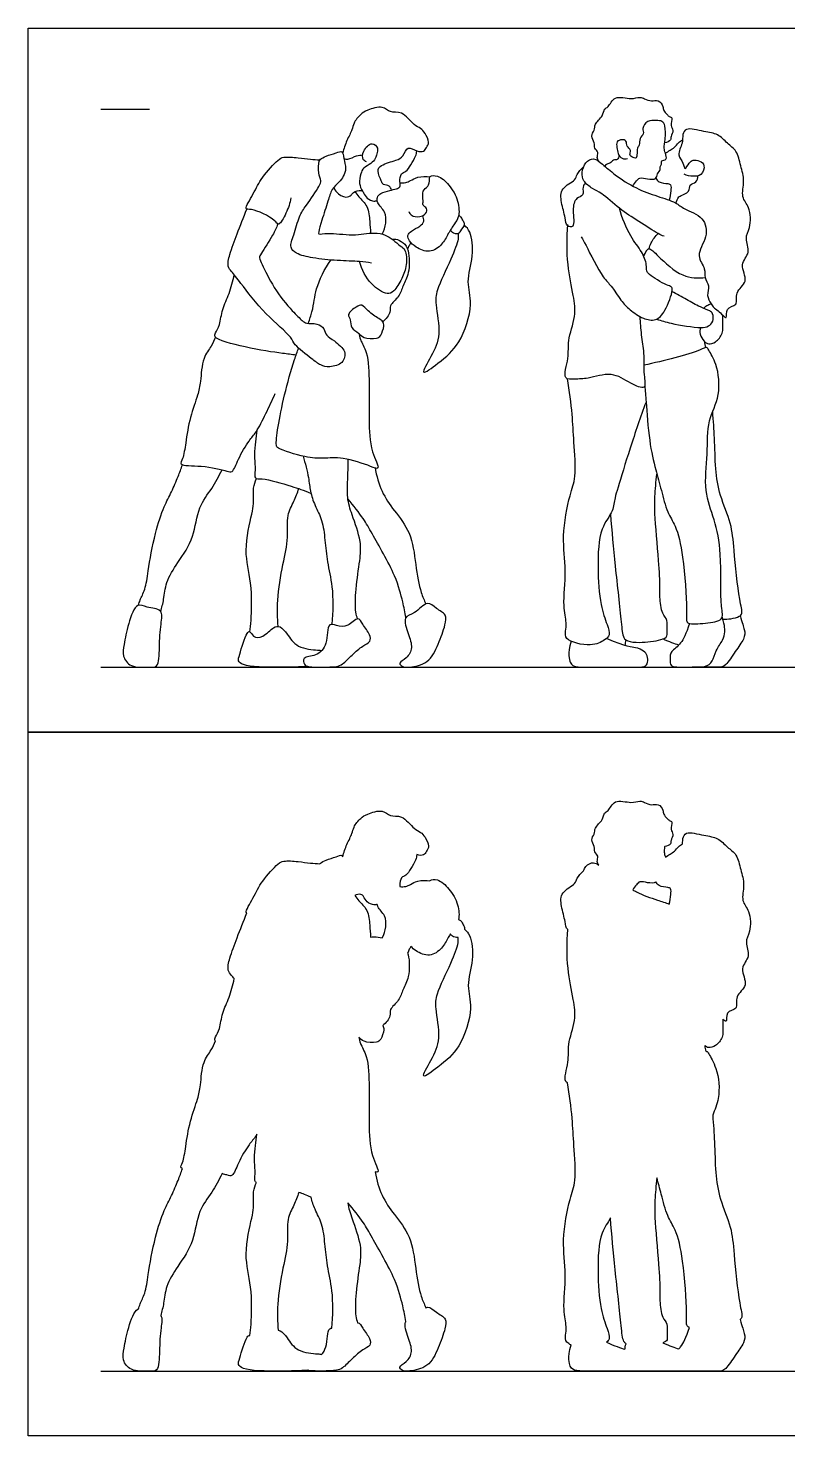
# Model space of a CAD drawing. Header units: millimetres. Extents: x 1 to 7, y 0.3 to 34.9.
# Drawn here: x 1.011 to 3.398, y 15.614 to 20.034 of the extents above; entities that cross this region are included whole.
import ezdxf

# ---------------------------------------------------------------- set-up
doc = ezdxf.new("R2010")
doc.units = ezdxf.units.MM
for name, color, linetype, true_color in [('AG-DIAGRAM', 7, 'Continuous', 0xfecc66), ('AG-GUIDE', 7, 'Continuous', 0xcccccc), ('AG-OUTLINE', 7, 'Continuous', 0x8000ff), ('AG-PEOPLE', 7, 'Continuous', 0x66ccff), ('X-VPRT', 6, 'Continuous', 0xff00ff)]:
    doc.layers.add(name, color=color, linetype=linetype, true_color=true_color)

msp = doc.modelspace()

# ---------------------------------------------------------------- linework, layer by layer
at = {"layer": 'AG-DIAGRAM'}
for points in [[(1.2399, 18.0271), (6.4215, 18.0271)], [(1.2399, 15.8173), (6.4215, 15.8173)]]:
    msp.add_lwpolyline(points, dxfattribs=at)
at = {"layer": 'AG-GUIDE'}
msp.add_lwpolyline([(1.2399, 19.7797), (1.3923, 19.7797)], dxfattribs=at)
at = {"layer": 'AG-OUTLINE'}
for points, knots in [([(3.1941, 16.9225), (3.1988, 16.918), (3.2102, 16.9089), (3.1996, 16.9496), (3.2456, 16.9506), (3.2286, 16.9973), (3.279, 17.0264), (3.2433, 17.083), (3.2841, 17.1186), (3.261, 17.1645), (3.2826, 17.1966), (3.2814, 17.263), (3.2497, 17.2923), (3.2644, 17.345), (3.2497, 17.3905), (3.24, 17.4402), (3.2075, 17.4611), (3.1792, 17.4941), (3.136, 17.4974), (3.0781, 17.5143), (3.0677, 17.4917), (3.068, 17.4791), (3.0676, 17.4733), (3.0631, 17.4705), (3.0541, 17.4647), (3.0432, 17.4484), (3.0279, 17.4414), (3.0186, 17.4341), (3.0139, 17.4306), (3.0138, 17.4309), (3.0118, 17.4372), (3.0091, 17.4461), (3.0106, 17.4579), (3.0114, 17.4633), (3.0115, 17.464), (3.0183, 17.4645), (3.0331, 17.4718), (3.0293, 17.4839), (3.0419, 17.5034), (3.0268, 17.5169), (3.0388, 17.5431), (3.0249, 17.5458), (3.0197, 17.5527), (3.0061, 17.5655), (3.0082, 17.5786), (2.992, 17.6009), (2.9697, 17.5924), (2.9484, 17.6027), (2.9327, 17.6093), (2.9055, 17.598), (2.8525, 17.6162), (2.8362, 17.5753), (2.82, 17.5717), (2.8184, 17.5464), (2.7896, 17.5243), (2.7929, 17.5033), (2.7764, 17.4849), (2.7938, 17.4648), (2.7886, 17.4467), (2.8056, 17.4347), (2.7968, 17.417), (2.8022, 17.4094), (2.8046, 17.406), (2.7991, 17.4099), (2.7851, 17.4171), (2.7659, 17.4066), (2.7584, 17.3932), (2.7565, 17.3885), (2.7489, 17.3815), (2.7343, 17.3654), (2.7322, 17.3452), (2.6831, 17.3233), (2.6853, 17.2761), (2.6998, 17.2307), (2.701, 17.2086), (2.7067, 17.2036), (2.7036, 17.1631), (2.7037, 17.0826), (2.7249, 16.9857), (2.7341, 16.9196), (2.7042, 16.8419), (2.713, 16.7922), (2.6925, 16.7318), (2.704, 16.7237), (2.7062, 16.7229), (2.7122, 16.6859), (2.7219, 16.6102), (2.7257, 16.5279), (2.7347, 16.4138), (2.7117, 16.3577), (2.6863, 16.2259), (2.7049, 16.124), (2.6899, 16.0137), (2.704, 15.9592), (2.7, 15.9311), (2.6975, 15.9114), (2.7117, 15.902), (2.7172, 15.8994), (2.7062, 15.8576), (2.7148, 15.8269), (2.7284, 15.8173), (2.7822, 15.8173), (2.8934, 15.8173), (2.923, 15.8173), (2.9299, 15.8175), (2.9398, 15.8173), (2.9771, 15.8173), (3.0559, 15.8173), (3.0857, 15.8173), (3.0905, 15.8173), (3.0905, 15.8173), (3.0929, 15.8173), (3.0954, 15.8173), (3.0978, 15.8173), (3.1573, 15.8173), (3.1796, 15.8173), (3.2017, 15.8173), (3.2334, 15.8691), (3.2638, 15.9075), (3.2638, 15.9352), (3.2546, 15.9557), (3.2491, 15.9796), (3.2514, 15.9814), (3.257, 15.9894), (3.2434, 16.0363), (3.2284, 16.1867), (3.223, 16.2674), (3.1824, 16.3577), (3.1697, 16.4429), (3.1691, 16.5342), (3.1644, 16.5905), (3.1622, 16.6205), (3.1688, 16.6375), (3.1876, 16.6822), (3.1785, 16.766), (3.1513, 16.8109), (3.1453, 16.8215), (3.1413, 16.8214), (3.1403, 16.8213), (3.1393, 16.8273), (3.1382, 16.8334), (3.1372, 16.8395), (3.141, 16.836), (3.1505, 16.8305), (3.173, 16.8375), (3.1967, 16.8655), (3.1937, 16.8949), (3.194, 16.9151), (3.1941, 16.9225)], [9.326658, 9.326658, 9.326658, 9.326658, 9.489301, 9.776673, 10.091333, 10.428845, 10.811117, 11.21888, 11.594784, 11.964288, 12.309833, 12.756285, 13.112051, 13.507972, 13.90708, 14.300255, 14.645891, 15.006717, 15.388061, 15.807186, 16.060645, 16.249665, 16.249665, 16.249665, 16.476264, 16.723148, 16.955072, 17.19381, 17.19381, 17.19381, 17.205335, 17.430322, 17.652744, 17.684007, 17.684007, 17.684007, 17.939908, 18.12702, 18.378725, 18.61268, 18.884251, 19.059352, 19.231109, 19.465128, 19.669502, 19.940426, 20.201112, 20.471818, 20.697167, 20.997955, 21.395073, 21.732155, 21.941604, 22.208387, 22.538709, 22.788131, 23.043968, 23.312326, 23.54435, 23.776274, 24.006131, 24.205789, 24.205789, 24.205789, 24.397359, 24.690698, 24.837038, 24.837038, 24.837038, 25.153663, 25.399407, 25.784326, 26.155526, 26.556638, 26.84755, 26.84755, 26.84755, 27.464624, 28.030019, 28.492796, 28.993132, 29.418089, 29.860614, 29.945363, 29.945363, 29.945363, 30.547632, 31.079039, 31.669056, 32.119964, 32.76226, 33.358341, 33.95196, 34.370576, 34.665839, 34.936265, 35.061956, 35.061956, 35.061956, 35.223274, 35.384592, 35.54591, 35.707228, 35.779314, 35.779314, 35.779314, 35.861691, 36.023009, 36.059346, 36.059346, 36.059346, 36.059346, 36.076511, 36.076511, 36.076511, 36.208896, 36.34128, 36.473664, 36.606049, 36.738433, 36.870818, 36.870818, 36.870818, 37.010182, 37.39291, 38.097488, 38.625599, 39.172967, 39.708063, 40.31266, 40.839827, 40.839827, 40.839827, 41.181617, 41.733363, 42.138362, 42.326005, 42.375296, 42.375296, 42.375296, 42.620141, 42.620141, 42.620141, 42.819634, 43.086244, 43.417411, 43.751605, 43.945105, 43.945105, 43.945105, 43.945105]), ([(2.362, 17.1791), (2.3625, 17.1734), (2.3647, 17.1599), (2.3399, 17.0958), (2.2933, 17.0024), (2.29, 16.9563), (2.3105, 16.8596), (2.2826, 16.8008), (2.2358, 16.7237), (2.3086, 16.7788), (2.3716, 16.8303), (2.4117, 16.9567), (2.3863, 17.0268), (2.4119, 17.1057), (2.4045, 17.1844), (2.3886, 17.1988), (2.3819, 17.2054), (2.3821, 17.2061), (2.3832, 17.2111), (2.3778, 17.218), (2.3731, 17.231), (2.3669, 17.2342), (2.364, 17.2354), (2.3663, 17.248), (2.3639, 17.2858), (2.3361, 17.3313), (2.3016, 17.3633), (2.2776, 17.361), (2.2742, 17.3574), (2.2739, 17.3571), (2.2623, 17.3593), (2.2328, 17.3574), (2.2133, 17.3455), (2.1982, 17.3379), (2.1856, 17.3377), (2.1797, 17.3386), (2.1796, 17.3396), (2.1791, 17.349), (2.1815, 17.3692), (2.2003, 17.3723), (2.2134, 17.3954), (2.2302, 17.4211), (2.2318, 17.4331), (2.2325, 17.4389), (2.2408, 17.4358), (2.255, 17.4352), (2.2629, 17.4497), (2.2743, 17.4656), (2.2589, 17.4942), (2.2449, 17.5105), (2.2222, 17.5186), (2.1879, 17.5661), (2.1478, 17.5558), (2.1258, 17.5831), (2.0766, 17.5666), (2.0564, 17.5552), (2.0326, 17.5257), (2.0304, 17.5047), (2.0114, 17.4706), (2.0035, 17.4454), (1.9996, 17.4323), (1.9989, 17.434), (1.9952, 17.4394), (1.9772, 17.4303), (1.9486, 17.4238), (1.9318, 17.4142), (1.9284, 17.411), (1.9279, 17.4102), (1.9179, 17.4107), (1.8974, 17.412), (1.8607, 17.4174), (1.8139, 17.4209), (1.795, 17.4103), (1.7426, 17.3545), (1.7225, 17.3085), (1.6931, 17.2604), (1.6976, 17.2562), (1.6985, 17.2558), (1.6879, 17.2301), (1.6685, 17.1793), (1.6446, 17.1172), (1.636, 17.0756), (1.6479, 17.0631), (1.6559, 17.0533), (1.6589, 17.0495), (1.6546, 17.0297), (1.6449, 16.9902), (1.6198, 16.9429), (1.615, 16.8938), (1.601, 16.8683), (1.5963, 16.8585), (1.5995, 16.8544), (1.5997, 16.8542), (1.5955, 16.8445), (1.5875, 16.8238), (1.5577, 16.7888), (1.5541, 16.7142), (1.5449, 16.6714), (1.5187, 16.6016), (1.5064, 16.5247), (1.4998, 16.4749), (1.4887, 16.4575), (1.4946, 16.4538), (1.4964, 16.4531), (1.4919, 16.4407), (1.4826, 16.4162), (1.4622, 16.3667), (1.4361, 16.3203), (1.4084, 16.2349), (1.3882, 16.1243), (1.3816, 16.0648), (1.3625, 16.0295), (1.3599, 16.0179), (1.3585, 16.0124), (1.3578, 16.0122), (1.3451, 16.0075), (1.3244, 15.9509), (1.313, 15.8918), (1.3056, 15.8527), (1.3342, 15.8138), (1.3878, 15.8196), (1.4093, 15.8158), (1.4147, 15.8216), (1.4228, 15.8304), (1.4236, 15.8848), (1.4268, 15.9473), (1.4339, 15.9838), (1.428, 15.9923), (1.4313, 16.0051), (1.4387, 16.0309), (1.4432, 16.087), (1.4833, 16.1498), (1.5352, 16.2224), (1.5422, 16.3203), (1.5904, 16.3771), (1.6102, 16.4176), (1.6206, 16.4373), (1.6265, 16.4358), (1.6408, 16.4319), (1.6551, 16.4269), (1.6717, 16.4741), (1.7042, 16.529), (1.7211, 16.5466), (1.7295, 16.5596), (1.7304, 16.5611), (1.7288, 16.5493), (1.7262, 16.5252), (1.7204, 16.4839), (1.7264, 16.4396), (1.7217, 16.4133), (1.7271, 16.4102), (1.7284, 16.4098), (1.7246, 16.4002), (1.7169, 16.381), (1.7212, 16.3287), (1.7137, 16.2979), (1.6863, 16.1782), (1.716, 16.0883), (1.7131, 15.965), (1.7096, 15.9408), (1.708, 15.9289), (1.7054, 15.9303), (1.695, 15.9241), (1.6759, 15.8553), (1.6689, 15.8387), (1.6786, 15.829), (1.6875, 15.8257), (1.7094, 15.8177), (1.7902, 15.8167), (1.866, 15.8181), (1.89, 15.8202), (1.8911, 15.82), (1.9025, 15.8178), (1.9357, 15.8173), (1.9685, 15.8183), (1.9797, 15.8201), (1.9876, 15.8214), (2.0001, 15.8259), (2.0291, 15.8568), (2.0601, 15.8845), (2.0887, 15.8959), (2.0864, 15.922), (2.0624, 15.9501), (2.0532, 15.9696), (2.0468, 15.9692), (2.0467, 15.9692), (2.0442, 15.9763), (2.0381, 15.9916), (2.0401, 16.0659), (2.0539, 16.1517), (2.0597, 16.2117), (2.0297, 16.2941), (2.0181, 16.3289), (2.0159, 16.3458), (2.0346, 16.3247), (2.067, 16.2822), (2.0924, 16.2353), (2.1687, 16.1048), (2.1875, 16.0259), (2.1955, 15.99), (2.1984, 15.9732), (2.198, 15.9726), (2.1921, 15.9623), (2.2061, 15.9206), (2.2212, 15.88), (2.2038, 15.8455), (2.1735, 15.8322), (2.1871, 15.8173), (2.2001, 15.817), (2.2104, 15.818), (2.2263, 15.8196), (2.2725, 15.8285), (2.3, 15.8897), (2.322, 15.9474), (2.3278, 15.9842), (2.2931, 15.9999), (2.2746, 16.0204), (2.263, 16.0171), (2.2614, 16.0164), (2.2556, 16.0284), (2.243, 16.0534), (2.2281, 16.1407), (2.2172, 16.2401), (2.1615, 16.308), (2.1203, 16.3673), (2.1062, 16.4159), (2.1018, 16.4427), (2.1061, 16.4415), (2.1177, 16.441), (2.0842, 16.5015), (2.0821, 16.5965), (2.0836, 16.7046), (2.0807, 16.8035), (2.054, 16.8446), (2.0515, 16.8594), (2.05, 16.866), (2.0558, 16.8613), (2.0592, 16.8559), (2.0668, 16.8528), (2.0771, 16.8484), (2.1069, 16.8479), (2.1204, 16.8576), (2.1309, 16.8881), (2.1279, 16.8989), (2.1254, 16.9023), (2.1354, 16.91), (2.1522, 16.9317), (2.145, 16.9545), (2.1793, 16.9804), (2.1877, 17.017), (2.2107, 17.0542), (2.21, 17.1092), (2.2044, 17.1283), (2.2038, 17.13), (2.2053, 17.134), (2.2089, 17.1418), (2.2124, 17.1476), (2.2143, 17.1504), (2.2185, 17.1456), (2.233, 17.1332), (2.2735, 17.1154), (2.3135, 17.1439), (2.3269, 17.1712), (2.336, 17.1865), (2.3383, 17.1902), (2.3399, 17.1876), (2.3433, 17.1823), (2.3568, 17.1778), (2.3617, 17.179), (2.362, 17.1791)], [0, 0, 0, 0, 0.232148, 0.691541, 1.26562, 1.651325, 2.185816, 2.670871, 3.082265, 3.489512, 4.030847, 4.651273, 5.125472, 5.632696, 6.115526, 6.412903, 6.412903, 6.412903, 6.444062, 6.635214, 6.839874, 7.012499, 7.012499, 7.012499, 7.364861, 7.788205, 8.167492, 8.432105, 8.454741, 8.454741, 8.454741, 8.74288, 9.015424, 9.242339, 9.479781, 9.479781, 9.479781, 9.514689, 9.794319, 10.015623, 10.299871, 10.610586, 10.844279, 10.844279, 10.844279, 11.101755, 11.315789, 11.550308, 11.856089, 12.113507, 12.384213, 12.793964, 13.124855, 13.427608, 13.807455, 14.091289, 14.420728, 14.678964, 15.021259, 15.379947, 15.379947, 15.379947, 15.455457, 15.697077, 16.015706, 16.267003, 16.33467, 16.33467, 16.33467, 16.64017, 16.989225, 17.3622, 17.62031, 18.093317, 18.532064, 18.92631, 18.985517, 18.985517, 18.985517, 19.496819, 19.960028, 20.303965, 20.550884, 20.682367, 20.682367, 20.682367, 21.118897, 21.529986, 21.920713, 22.220288, 22.415703, 22.428055, 22.428055, 22.428055, 22.742568, 23.117155, 23.591361, 23.968199, 24.445846, 24.950447, 25.34964, 25.581295, 25.647604, 25.647604, 25.647604, 25.999246, 26.403158, 26.807548, 27.341571, 27.988493, 28.425598, 28.763778, 28.994515, 28.994515, 28.994515, 29.021871, 29.470072, 29.927541, 30.259861, 30.589656, 31.003898, 31.286101, 31.286101, 31.286101, 31.716309, 32.194878, 32.531674, 32.531674, 32.531674, 32.883907, 33.293369, 33.774944, 34.351426, 34.898921, 35.37142, 35.828966, 35.828966, 35.828966, 35.95802, 36.181022, 36.549961, 37.004632, 37.343253, 37.38573, 37.38573, 37.38573, 37.720691, 38.082472, 38.467632, 38.747086, 38.813258, 38.813258, 38.813258, 39.125829, 39.515851, 39.842592, 40.439765, 41.012718, 41.616832, 41.953307, 41.953307, 41.953307, 42.129748, 42.578302, 42.861696, 43.10884, 43.10884, 43.10884, 43.71502, 44.116848, 44.116848, 44.116848, 44.159689, 44.529481, 44.905083, 44.905083, 44.905083, 45.173525, 45.539502, 45.914021, 46.206287, 46.463059, 46.819036, 47.088892, 47.096293, 47.096293, 47.096293, 47.365694, 47.849525, 48.387961, 48.832162, 49.36166, 49.755999, 49.755999, 49.755999, 50.240928, 50.671534, 51.366962, 51.913422, 52.320968, 52.320968, 52.320968, 52.34658, 52.745855, 53.128329, 53.468223, 53.759904, 53.955744, 54.235765, 54.235765, 54.235765, 54.664712, 55.123576, 55.578892, 55.893863, 56.228428, 56.551316, 56.602281, 56.602281, 56.602281, 56.961937, 57.517704, 58.092632, 58.616, 59.100772, 59.58049, 59.58049, 59.58049, 59.722423, 60.13161, 60.696887, 61.289427, 61.843301, 62.219119, 62.471996, 62.471996, 62.471996, 62.728918, 62.728918, 62.728918, 63.077835, 63.304376, 63.612868, 63.824935, 63.824935, 63.824935, 64.168229, 64.419166, 64.763054, 65.102704, 65.474564, 65.93664, 65.984901, 65.984901, 65.984901, 66.185017, 66.36411, 66.36411, 66.36411, 66.578487, 66.949576, 67.319651, 67.670469, 67.789424, 67.789424, 67.789424, 67.960535, 68.192651, 68.207043, 68.207043, 68.207043, 68.207043]), ([(2.9833, 17.3531), (2.9861, 17.3487), (2.9921, 17.3387), (3.0206, 17.3363), (3.0328, 17.3332), (3.0302, 17.3117), (3.0285, 17.2934), (3.026, 17.2838), (3.0144, 17.2881), (2.9784, 17.2992), (2.9409, 17.3125), (2.9148, 17.3262), (2.911, 17.3283), (2.9143, 17.334), (2.923, 17.3437), (2.9329, 17.3571), (2.9572, 17.3499), (2.9783, 17.3485), (2.9831, 17.3528), (2.9833, 17.3531)], [0, 0, 0, 0, 0.225195, 0.523594, 0.704827, 0.947527, 1.258201, 1.258201, 1.258201, 1.531566, 2.010671, 2.093416, 2.093416, 2.093416, 2.347529, 2.561078, 2.840988, 3.123593, 3.1422, 3.1422, 3.1422, 3.1422]), ([(2.1079, 17.2828), (2.1083, 17.2805), (2.112, 17.2695), (2.1356, 17.2479), (2.137, 17.2114), (2.1294, 17.1878), (2.1232, 17.1774), (2.1156, 17.1795), (2.1044, 17.1811), (2.0911, 17.1805), (2.0875, 17.1802), (2.0872, 17.1927), (2.0842, 17.2171), (2.0809, 17.2655), (2.0502, 17.293), (2.0421, 17.305), (2.0378, 17.3106), (2.0436, 17.3133), (2.0551, 17.3158), (2.062, 17.312), (2.067, 17.3044), (2.0745, 17.2885), (2.0979, 17.2792), (2.1047, 17.2817), (2.1079, 17.2828)], [-1.093654, -1.093654, -1.093654, -1.093654, -1.002412, -0.667892, -0.337466, 0, 0, 0, 0.227649, 0.308694, 0.308694, 0.308694, 0.651598, 1.035011, 1.383934, 1.64185, 1.64185, 1.64185, 1.85534, 1.952355, 2.043337, 2.294896, 2.564441, 2.741004, 2.741004, 2.741004, 2.741004]), ([(3.0053, 15.9061), (3.0123, 15.9086), (3.0224, 15.9152), (3.0165, 15.935), (3.0234, 15.9671), (3.001, 15.9844), (2.9954, 16.0394), (2.9975, 16.0708), (2.9925, 16.1544), (2.9794, 16.2994), (2.9803, 16.3514), (2.9838, 16.4008), (2.9869, 16.424), (2.9914, 16.4072), (3.0022, 16.3695), (3.0177, 16.3036), (3.0491, 16.2597), (3.0716, 16.1642), (3.0825, 16.0058), (3.0781, 15.966), (3.0825, 15.9567), (3.0881, 15.9548), (3.0892, 15.9546), (3.0784, 15.9223), (3.0696, 15.9023), (3.0575, 15.889), (3.0555, 15.8869), (3.0436, 15.8908), (3.0275, 15.8967), (3.0053, 15.9061)], [2.985031, 2.985031, 2.985031, 2.985031, 3.198106, 3.445174, 3.756343, 4.044494, 4.452914, 4.77407, 5.293524, 5.982694, 6.403186, 6.880065, 6.880065, 6.880065, 7.255567, 7.730981, 8.13682, 8.706573, 9.431071, 9.774063, 9.96242, 10.000727, 10.000727, 10.000727, 10.122013, 10.146607, 10.146607, 10.146607, 10.203769, 10.203769, 10.203769, 10.203769]), ([(1.797, 15.9454), (1.7946, 15.9728), (1.7921, 16.0275), (1.8104, 16.1408), (1.831, 16.2222), (1.8217, 16.2937), (1.8474, 16.3376), (1.8568, 16.365), (1.8622, 16.3782), (1.8622, 16.3782), (1.8741, 16.3742), (1.8855, 16.37), (1.9002, 16.3634), (1.9031, 16.351), (1.9128, 16.322), (1.9375, 16.2792), (1.944, 16.2158), (1.9505, 16.1465), (1.97, 16.0691), (1.9697, 15.9912), (1.9656, 15.9523), (1.963, 15.9524), (1.9508, 15.9496), (1.9529, 15.9003), (1.9393, 15.8754), (1.9335, 15.8692), (1.9305, 15.8709), (1.9152, 15.8716), (1.8549, 15.8764), (1.8268, 15.9204), (1.8089, 15.9426), (1.7989, 15.9452), (1.797, 15.9454)], [0, 0, 0, 0, 0.508263, 1.105074, 1.624715, 2.086904, 2.476723, 2.842107, 2.842107, 2.842107, 2.842175, 3.106757, 3.106757, 3.106757, 3.436102, 3.844397, 4.295393, 4.768062, 5.277091, 5.893343, 5.893343, 5.893343, 5.995232, 6.427261, 6.632369, 6.632369, 6.632369, 6.795866, 7.23218, 7.640496, 7.955067, 8.031041, 8.031041, 8.031041, 8.031041]), ([(2.8283, 15.9079), (2.8325, 15.9112), (2.841, 15.9211), (2.829, 15.9548), (2.8073, 16.0164), (2.7999, 16.1312), (2.8044, 16.245), (2.8331, 16.2841), (2.8409, 16.2982), (2.8455, 16.2439), (2.8544, 16.1418), (2.8748, 15.9672), (2.8789, 15.9142), (2.8871, 15.905), (2.8899, 15.9032), (2.8883, 15.8968), (2.8871, 15.8911), (2.8861, 15.8859), (2.8732, 15.8899), (2.855, 15.8966), (2.8283, 15.9079)], [-4.716408, -4.716408, -4.716408, -4.716408, -4.535519, -4.210513, -3.750601, -3.132145, -2.510608, -2.141644, -2.141644, -2.141644, -1.413993, -0.659339, -0.256477, -0.11619, -0.11619, -0.11619, -0.09379, -0.09379, -0.09379, -0.027558, -0.027558, -0.027558, -0.027558])]:
    msp.add_open_spline(points, degree=3, knots=knots, dxfattribs=at)
at = {"layer": 'AG-PEOPLE'}
for points, knots in [([(2.8046, 19.6158), (2.8022, 19.6192), (2.7968, 19.6268), (2.8056, 19.6445), (2.7886, 19.6565), (2.7938, 19.6746), (2.7764, 19.6947), (2.7929, 19.7131), (2.7896, 19.7341), (2.8184, 19.7562), (2.82, 19.7815), (2.8362, 19.7851), (2.8525, 19.826), (2.9055, 19.8078), (2.9327, 19.8191), (2.9484, 19.8125), (2.9697, 19.8022), (2.992, 19.8107), (3.0082, 19.7884), (3.0061, 19.7753), (3.0197, 19.7625), (3.0249, 19.7556), (3.0388, 19.7529), (3.0268, 19.7267), (3.0419, 19.7132), (3.0293, 19.6937), (3.0331, 19.6816), (3.0183, 19.6743), (3.0115, 19.6738)], [0, 0, 0, 0, 0.199659, 0.429515, 0.66144, 0.893463, 1.161822, 1.417659, 1.667081, 1.997403, 2.264186, 2.473634, 2.810716, 3.207834, 3.508623, 3.733971, 4.004677, 4.265364, 4.536287, 4.740662, 4.97468, 5.146437, 5.321538, 5.59311, 5.827064, 6.07877, 6.265882, 6.521783, 6.521783, 6.521783, 6.521783]), ([(2.1527, 19.5254), (2.1515, 19.5298), (2.1482, 19.5403), (2.1258, 19.5408), (2.1215, 19.5543), (2.1062, 19.5859), (2.1203, 19.606), (2.1677, 19.6183), (2.1908, 19.6288), (2.2022, 19.6672), (2.2318, 19.6459), (2.255, 19.645), (2.2629, 19.6595), (2.2743, 19.6754), (2.2589, 19.704), (2.2449, 19.7203), (2.2222, 19.7284), (2.1879, 19.7759), (2.1478, 19.7656), (2.1258, 19.7929), (2.0766, 19.7764), (2.0564, 19.765), (2.0326, 19.7355), (2.0304, 19.7145), (2.0114, 19.6804), (2.0035, 19.6552), (1.9996, 19.6421)], [0, 0, 0, 0, 0.207887, 0.448478, 0.651144, 0.970663, 1.224479, 1.610739, 1.898526, 2.20025, 2.4972, 2.754676, 2.96871, 3.20323, 3.50901, 3.766428, 4.037134, 4.446885, 4.777776, 5.08053, 5.460376, 5.744211, 6.073649, 6.331886, 6.674181, 7.032868, 7.032868, 7.032868, 7.032868]), ([(3.0093, 19.3802), (3.003, 19.383), (2.9896, 19.3884), (2.9268, 19.4294), (2.8699, 19.464), (2.8155, 19.5161), (2.785, 19.5279), (2.7544, 19.5527), (2.7498, 19.5804), (2.7604, 19.6134), (2.7892, 19.6292), (2.8183, 19.605), (2.8557, 19.5717), (2.922, 19.5289), (2.9859, 19.5064), (3.0469, 19.4881), (3.0717, 19.4641), (3.1379, 19.4428), (3.1487, 19.3769), (3.106, 19.32), (3.1419, 19.2798), (3.1336, 19.2501), (3.1551, 19.2252), (3.141, 19.1946), (3.157, 19.1691), (3.1651, 19.1547), (3.179, 19.1497), (3.2125, 19.11), (3.1996, 19.1594), (3.2456, 19.1604), (3.2286, 19.2071), (3.279, 19.2362), (3.2433, 19.2928), (3.2841, 19.3284), (3.261, 19.3743), (3.2826, 19.4064), (3.2814, 19.4728), (3.2497, 19.5021), (3.2644, 19.5548), (3.2497, 19.6003), (3.24, 19.65), (3.2075, 19.6709), (3.1792, 19.7039), (3.136, 19.7072), (3.0781, 19.7241), (3.0664, 19.6987), (3.0699, 19.6727), (3.0479, 19.6344), (3.0711, 19.614), (3.0734, 19.583), (3.0883, 19.6125), (3.1004, 19.6207), (3.1219, 19.6183), (3.1403, 19.6036), (3.1282, 19.5693), (3.1001, 19.5677), (3.081, 19.5709), (3.0723, 19.5749)], [0, 0, 0, 0, 0.258928, 0.739167, 1.227295, 1.709266, 2.038242, 2.379428, 2.672321, 2.998781, 3.292121, 3.61814, 4.026626, 4.529893, 5.008998, 5.449792, 5.785425, 6.234901, 6.666221, 7.118008, 7.494949, 7.793489, 8.095812, 8.406647, 8.708806, 8.929088, 9.16418, 9.489301, 9.776673, 10.091333, 10.428845, 10.811117, 11.21888, 11.594784, 11.964288, 12.309833, 12.756285, 13.112051, 13.507972, 13.90708, 14.300255, 14.645891, 15.006717, 15.388061, 15.807186, 16.060645, 16.354922, 16.707076, 17.012939, 17.255405, 17.518777, 17.743692, 17.997151, 18.251868, 18.558069, 18.843846, 19.150297, 19.150297, 19.150297, 19.150297]), ([(2.911, 19.5381), (2.9143, 19.5438), (2.923, 19.5535), (2.9329, 19.5669), (2.9572, 19.5597), (2.9858, 19.5577), (2.9872, 19.5769), (2.9998, 19.5895), (2.9953, 19.5992), (3.0038, 19.6061), (2.9988, 19.6195), (3.021, 19.6192), (3.0131, 19.6424), (3.0091, 19.6559), (3.0112, 19.6727), (3.0138, 19.6876), (3.0147, 19.7271), (3.0043, 19.7431), (2.9841, 19.7437), (2.9569, 19.746), (2.9383, 19.7195), (2.9487, 19.7011), (2.9303, 19.6893), (2.9345, 19.6659), (2.9229, 19.6585), (2.9259, 19.6364), (2.921, 19.6216), (2.9049, 19.6316), (2.9006, 19.6358), (2.9077, 19.6518), (2.8906, 19.6616), (2.893, 19.6813), (2.8766, 19.6849), (2.8583, 19.6788), (2.8617, 19.6583), (2.8635, 19.6399), (2.8766, 19.6221), (2.8894, 19.6231), (2.8949, 19.6246)], [0, 0, 0, 0, 0.254113, 0.467662, 0.747572, 1.030177, 1.25435, 1.484914, 1.649786, 1.821786, 2.000447, 2.212569, 2.45867, 2.683657, 2.906079, 3.135693, 3.489962, 3.721819, 3.967384, 4.258849, 4.554522, 4.787456, 5.025269, 5.283316, 5.476489, 5.740458, 5.93062, 6.152031, 6.286095, 6.496448, 6.728029, 6.956828, 7.166571, 7.394941, 7.63394, 7.885408, 8.136403, 8.369632, 8.369632, 8.369632, 8.369632]), ([(2.0742, 19.6143), (2.0705, 19.6159), (2.0608, 19.6199), (2.062, 19.6494), (2.0905, 19.6798), (2.1134, 19.6576), (2.1059, 19.6387), (2.1036, 19.624), (2.0891, 19.6074), (2.064, 19.5962), (2.0557, 19.5764), (2.0502, 19.5457), (2.0573, 19.5289), (2.0618, 19.5214)], [0, 0, 0, 0, 0.194432, 0.481677, 0.811252, 1.073252, 1.313868, 1.528117, 1.784765, 2.072519, 2.326275, 2.633302, 2.920954, 2.920954, 2.920954, 2.920954]), ([(3.0139, 19.6404), (3.0186, 19.6439), (3.0279, 19.6512), (3.0432, 19.6582), (3.0541, 19.6745), (3.0631, 19.6803), (3.0676, 19.6831)], [0, 0, 0, 0, 0.2387376, 0.4706621, 0.7175457, 0.9441451, 0.9441451, 0.9441451, 0.9441451]), ([(1.8369, 19.5009), (1.8341, 19.4842), (1.8247, 19.4564), (1.7988, 19.4089), (1.7864, 19.4356), (1.7166, 19.4691), (1.6875, 19.4612), (1.7225, 19.5183), (1.7426, 19.5643), (1.795, 19.6201), (1.8139, 19.6307), (1.8607, 19.6272), (1.8974, 19.6218), (1.9179, 19.6205), (1.9279, 19.62)], [0, 0, 0, 0, 0.399153, 0.755603, 0.994551, 1.493835, 1.720001, 2.114247, 2.552994, 3.026002, 3.284111, 3.657086, 4.006141, 4.311641, 4.311641, 4.311641, 4.311641]), ([(2.0902, 19.2962), (2.0778, 19.298), (2.0523, 19.302), (1.9813, 19.3033), (1.9085, 19.311), (1.8548, 19.3232), (1.831, 19.3453), (1.8474, 19.3858), (1.8624, 19.4444), (1.8841, 19.4761), (1.9263, 19.5355), (1.933, 19.555), (1.9218, 19.5778), (1.9248, 19.6163), (1.9296, 19.6227), (1.9486, 19.6336), (1.9772, 19.6401), (2.0005, 19.6519), (2.0021, 19.6226), (2.0122, 19.5936), (2.0024, 19.5677), (1.9886, 19.5497), (1.9633, 19.5275), (1.9537, 19.4895), (1.9344, 19.4332), (1.9245, 19.3966), (1.9231, 19.3843), (1.9582, 19.3936), (2.0305, 19.3794), (2.096, 19.3942), (2.1336, 19.3855), (2.158, 19.37), (2.1803, 19.3496), (2.1996, 19.3384), (2.2025, 19.2883), (2.1872, 19.2484), (2.1627, 19.2069), (2.1375, 19.1951), (2.0839, 19.2295), (2.0592, 19.2752), (2.0529, 19.3008)], [0, 0, 0, 0, 0.343392, 0.812075, 1.303304, 1.713866, 1.995291, 2.348748, 2.781826, 3.145754, 3.616808, 3.85923, 4.137637, 4.477679, 4.63043, 4.881728, 5.200356, 5.441976, 5.704111, 6.021906, 6.30486, 6.571473, 6.886006, 7.235247, 7.677585, 8.021307, 8.164811, 8.459998, 8.953878, 9.4136, 9.749996, 10.049241, 10.353402, 10.605605, 10.981138, 11.361322, 11.741078, 12.006326, 12.428389, 12.926783, 12.926783, 12.926783, 12.926783]), ([(2.0032, 19.6248), (2.0073, 19.6233), (2.0165, 19.6189), (2.0433, 19.6356), (2.056, 19.6353), (2.0625, 19.6355)], [0, 0, 0, 0, 0.2036004, 0.505573, 0.752729, 0.752729, 0.752729, 0.752729]), ([(2.1232, 19.3872), (2.1294, 19.3976), (2.137, 19.4212), (2.1356, 19.4577), (2.1077, 19.4833), (2.1065, 19.5033), (2.1193, 19.5173), (2.1475, 19.5241), (2.1674, 19.5289), (2.182, 19.5343), (2.1782, 19.5516), (2.1815, 19.579), (2.2003, 19.5821), (2.2134, 19.6052), (2.2302, 19.6309), (2.2318, 19.6429), (2.2325, 19.6487)], [0, 0, 0, 0, 0.337466, 0.667892, 1.002412, 1.233881, 1.463741, 1.764531, 2.025218, 2.220681, 2.443816, 2.723445, 2.94475, 3.228998, 3.539713, 3.773406, 3.773406, 3.773406, 3.773406]), ([(2.8677, 19.6354), (2.8677, 19.6302), (2.864, 19.6172), (2.8498, 19.6223), (2.84, 19.6078), (2.8276, 19.6069), (2.8248, 19.6022), (2.8235, 19.6002)], [0, 0, 0, 0, 0.2243035, 0.4133896, 0.637854, 0.8302525, 0.9814495, 0.9814495, 0.9814495, 0.9814495]), ([(2.7626, 19.5481), (2.7593, 19.5441), (2.7514, 19.5361), (2.7595, 19.5063), (2.7303, 19.5022), (2.7194, 19.4624), (2.7318, 19.4061), (2.7014, 19.4112), (2.6998, 19.4405), (2.6853, 19.4859), (2.6831, 19.5331), (2.7322, 19.555), (2.7343, 19.5752), (2.7489, 19.5913), (2.7565, 19.5983)], [0, 0, 0, 0, 0.223975, 0.50336, 0.765288, 1.124791, 1.520796, 1.746252, 2.037164, 2.438275, 2.809475, 3.194395, 3.440138, 3.756764, 3.756764, 3.756764, 3.756764]), ([(2.1797, 19.5484), (2.1856, 19.5475), (2.1982, 19.5477), (2.2133, 19.5553), (2.2328, 19.5672), (2.2623, 19.5691), (2.2739, 19.5669)], [0, 0, 0, 0, 0.237442, 0.464357, 0.736901, 1.025039, 1.025039, 1.025039, 1.025039]), ([(2.2073, 19.4579), (2.2083, 19.4557), (2.211, 19.4513), (2.2201, 19.4405), (2.2512, 19.4409), (2.268, 19.4589), (2.2593, 19.4739), (2.2501, 19.4776), (2.2546, 19.4923), (2.2462, 19.5254), (2.2708, 19.5343), (2.2725, 19.5583), (2.2723, 19.5703), (2.3016, 19.5731), (2.3361, 19.5411), (2.365, 19.4939), (2.367, 19.4398), (2.3506, 19.4196), (2.3304, 19.3881), (2.3135, 19.3537), (2.2735, 19.3252), (2.2295, 19.3446), (2.2093, 19.364), (2.2015, 19.3834), (2.2154, 19.3985), (2.2427, 19.4106), (2.2577, 19.4263), (2.2531, 19.4397), (2.25, 19.4447)], [0, 0, 0, 0, 0.151187, 0.35111, 0.653255, 0.908184, 1.119296, 1.276599, 1.481677, 1.790495, 2.047759, 2.310094, 2.481725, 2.746339, 3.125626, 3.54897, 3.943876, 4.223087, 4.560303, 4.911122, 5.281196, 5.652285, 5.950334, 6.18384, 6.419835, 6.730332, 6.976678, 7.212472, 7.212472, 7.212472, 7.212472]), ([(2.9833, 19.5629), (2.9861, 19.5585), (2.9921, 19.5485), (3.0206, 19.5461), (3.0328, 19.543), (3.0302, 19.5215), (3.0285, 19.5032), (3.026, 19.4936)], [0, 0, 0, 0, 0.225195, 0.523594, 0.704827, 0.947527, 1.258201, 1.258201, 1.258201, 1.258201]), ([(3.0478, 19.4838), (3.0492, 19.4909), (3.0511, 19.5078), (3.0935, 19.517), (3.0862, 19.544), (3.1136, 19.5483), (3.1154, 19.5633), (3.1157, 19.5697)], [0, 0, 0, 0, 0.264903, 0.60348, 0.851781, 1.112967, 1.361539, 1.361539, 1.361539, 1.361539]), ([(1.9719, 19.5335), (1.974, 19.5281), (1.9787, 19.5172), (2.0086, 19.499), (2.0274, 19.5081), (2.0312, 19.5197), (2.0578, 19.5272), (2.0658, 19.5168), (2.0745, 19.4983), (2.0979, 19.489), (2.1047, 19.4915), (2.1079, 19.4926)], [0, 0, 0, 0, 0.234112, 0.551833, 0.785312, 0.975336, 1.248323, 1.43632, 1.687879, 1.957424, 2.133987, 2.133987, 2.133987, 2.133987]), ([(2.0378, 19.5204), (2.0421, 19.5148), (2.0502, 19.5028), (2.0809, 19.4753), (2.0842, 19.4269), (2.0872, 19.4025), (2.0875, 19.39)], [0, 0, 0, 0, 0.257915, 0.606839, 0.990252, 1.333156, 1.333156, 1.333156, 1.333156]), ([(1.7961, 19.419), (1.7909, 19.4069), (1.7818, 19.3847), (1.7444, 19.3279), (1.7358, 19.3124), (1.7488, 19.2885), (1.7821, 19.2158), (1.8375, 19.1483), (1.8714, 19.1159), (1.8858, 19.1051), (1.9197, 19.1088), (1.9427, 19.0914), (1.9474, 19.0669), (1.974, 19.0535), (2.0102, 19.0204), (2.0049, 19.0011), (2.0003, 18.9805), (1.9585, 18.967), (1.9289, 18.9749), (1.9018, 18.9961), (1.8463, 19.0385), (1.8394, 19.0665), (1.7531, 19.136), (1.6825, 19.2288), (1.6521, 19.2686), (1.636, 19.2854), (1.6446, 19.327), (1.6685, 19.3891), (1.6879, 19.4399), (1.6985, 19.4656)], [0, 0, 0, 0, 0.351953, 0.807979, 1.028477, 1.29478, 1.798784, 2.336982, 2.708332, 2.93406, 3.250147, 3.538802, 3.800743, 4.106885, 4.486523, 4.718703, 4.960674, 5.31473, 5.617673, 5.952419, 6.408392, 6.703205, 7.280286, 7.904287, 8.288541, 8.535461, 8.879397, 9.342607, 9.853908, 9.853908, 9.853908, 9.853908]), ([(2.7494, 19.379), (2.7543, 19.3696), (2.7637, 19.3529), (2.816, 19.2484), (2.8435, 19.2272), (2.8735, 19.1779), (2.9011, 19.1491), (2.9425, 19.1204), (2.985, 19.1131), (3.015, 19.1448), (3.0379, 19.2086), (3.0332, 19.2234), (3.0153, 19.2259), (2.9631, 19.2589), (2.9533, 19.2708), (2.9558, 19.2929), (2.9397, 19.335), (2.9008, 19.3798), (2.8775, 19.438), (2.869, 19.4681)], [0, 0, 0, 0, 0.321204, 0.921003, 1.276574, 1.691815, 2.058993, 2.459183, 2.808917, 3.176036, 3.640481, 3.831481, 4.063898, 4.510764, 4.727849, 4.978218, 5.350377, 5.792266, 6.343531, 6.343531, 6.343531, 6.343531]), ([(2.362, 19.3889), (2.3625, 19.3832), (2.3647, 19.3697), (2.3399, 19.3056), (2.2933, 19.2122), (2.29, 19.1661), (2.3105, 19.0694), (2.2826, 19.0106), (2.2358, 18.9335), (2.3086, 18.9886), (2.3716, 19.0401), (2.4117, 19.1665), (2.3863, 19.2366), (2.4119, 19.3155), (2.4045, 19.3942), (2.3886, 19.4086), (2.3819, 19.4152)], [0, 0, 0, 0, 0.232148, 0.691541, 1.26562, 1.651325, 2.185816, 2.670871, 3.082265, 3.489512, 4.030847, 4.651273, 5.125472, 5.632696, 6.115526, 6.412903, 6.412903, 6.412903, 6.412903]), ([(2.3383, 19.4), (2.3399, 19.3974), (2.3433, 19.3921), (2.3629, 19.3856), (2.3703, 19.3976), (2.3863, 19.4171), (2.3778, 19.4278), (2.3731, 19.4408), (2.3669, 19.444), (2.364, 19.4452)], [0, 0, 0, 0, 0.171111, 0.403228, 0.605915, 0.873159, 1.064311, 1.26897, 1.441596, 1.441596, 1.441596, 1.441596]), ([(2.9329, 19.1287), (2.9342, 19.1094), (2.9367, 19.0703), (2.948, 19.0127), (2.9435, 18.9508), (2.9564, 18.8939), (2.8993, 18.9203), (2.846, 18.9574), (2.7711, 18.9317), (2.7319, 18.9327), (2.6878, 18.9279), (2.713, 19.002), (2.7042, 19.0517), (2.7341, 19.1294), (2.7249, 19.1955), (2.7035, 19.2935), (2.7037, 19.3756), (2.707, 19.4173)], [0, 0, 0, 0, 0.433996, 0.868779, 1.334209, 1.689142, 2.06085, 2.528991, 3.014309, 3.386001, 3.686473, 4.128998, 4.553955, 5.054291, 5.517068, 6.082464, 6.719599, 6.719599, 6.719599, 6.719599]), ([(2.1561, 19.3703), (2.1595, 19.3711), (2.1669, 19.3729), (2.1929, 19.3611), (2.2097, 19.3352), (2.2107, 19.264), (2.1877, 19.2268), (2.1793, 19.1902), (2.145, 19.1643), (2.1522, 19.1415), (2.1354, 19.1198), (2.1254, 19.1121)], [0, 0, 0, 0, 0.180409, 0.463357, 0.771513, 1.233588, 1.605449, 1.945099, 2.288987, 2.539924, 2.883218, 2.883218, 2.883218, 2.883218]), ([(2.2038, 19.3398), (2.2053, 19.3438), (2.2089, 19.3516), (2.2124, 19.3574), (2.2143, 19.3602)], [0, 0, 0, 0, 0.2001157, 0.3792084, 0.3792084, 0.3792084, 0.3792084]), ([(2.9622, 19.3411), (2.964, 19.3475), (2.968, 19.3603), (2.9819, 19.3807), (2.9906, 19.3892)], [0, 0, 0, 0, 0.2538041, 0.5968658, 0.5968658, 0.5968658, 0.5968658]), ([(2.9461, 19.3161), (2.9471, 19.3232), (2.9543, 19.3353), (2.9632, 19.3459), (2.9947, 19.3139), (3.065, 19.248), (3.1159, 19.2486), (3.1397, 19.2508)], [0, 0, 0, 0, 0.262679, 0.43453, 0.781222, 1.341896, 1.823427, 1.823427, 1.823427, 1.823427]), ([(1.8915, 19.1071), (1.8962, 19.12), (1.9098, 19.1605), (1.9113, 19.2152), (1.9432, 19.278), (1.9621, 19.3058)], [6.888302, 6.888302, 6.888302, 6.888302, 7.08943, 7.569884, 8.132252, 8.132252, 8.132252, 8.132252]), ([(1.8534, 19.0073), (1.839, 19.0089), (1.8081, 19.0125), (1.6996, 19.0287), (1.5912, 19.0579), (1.601, 19.0781), (1.615, 19.1036), (1.6198, 19.1527), (1.6449, 19.2), (1.6546, 19.2395), (1.6589, 19.2593)], [0, 0, 0, 0, 0.368843, 0.979457, 1.537058, 1.732473, 2.032047, 2.422774, 2.833864, 3.270393, 3.270393, 3.270393, 3.270393]), ([(2.986, 19.1203), (3.0011, 19.1152), (3.0287, 19.1059), (3.1239, 19.0907), (3.1482, 19.0965), (3.1659, 19.1117), (3.1637, 19.138), (3.153, 19.1473), (3.1211, 19.1581), (3.0797, 19.182), (3.0495, 19.1984), (3.0344, 19.2071)], [0, 0, 0, 0, 0.394051, 0.943624, 1.225461, 1.4812, 1.755477, 1.959563, 2.281292, 2.679899, 3.090894, 3.090894, 3.090894, 3.090894]), ([(2.0668, 19.0626), (2.0591, 19.0658), (2.052, 19.0774), (2.0229, 19.0904), (2.0267, 19.1183), (2.011, 19.1362), (2.042, 19.1592), (2.061, 19.1682), (2.079, 19.1439), (2.1123, 19.1224), (2.1267, 19.1133), (2.1309, 19.0979), (2.1204, 19.0674), (2.1069, 19.0577), (2.0771, 19.0582), (2.0668, 19.0626)], [0, 0, 0, 0, 0.261223, 0.555068, 0.833247, 1.071578, 1.394142, 1.633136, 1.922586, 2.280934, 2.503818, 2.715885, 3.024377, 3.250918, 3.599835, 3.599835, 3.599835, 3.599835]), ([(3.1341, 19.1541), (3.1369, 19.1573), (3.1432, 19.1631), (3.1523, 19.1673), (3.1571, 19.1686)], [0, 0, 0, 0, 0.2028137, 0.4215449, 0.4215449, 0.4215449, 0.4215449]), ([(3.1246, 19.0938), (3.1223, 19.0871), (3.1199, 19.072), (3.1341, 19.0503), (3.1495, 19.04), (3.173, 19.0473), (3.1967, 19.0753), (3.1937, 19.1047), (3.194, 19.1249), (3.1941, 19.1323)], [0, 0, 0, 0, 0.262826, 0.544911, 0.778141, 1.044751, 1.375918, 1.710112, 1.903612, 1.903612, 1.903612, 1.903612]), ([(1.5997, 19.064), (1.5955, 19.0543), (1.5875, 19.0336), (1.5577, 18.9986), (1.5541, 18.924), (1.5449, 18.8812), (1.5187, 18.8114), (1.5064, 18.7345), (1.4998, 18.6847), (1.4827, 18.6578), (1.5597, 18.6625), (1.6333, 18.6444), (1.6551, 18.6367), (1.6717, 18.6839), (1.7042, 18.7388), (1.7294, 18.765), (1.7593, 18.8254), (1.7782, 18.8653), (1.7873, 18.8865)], [0, 0, 0, 0, 0.314514, 0.6891, 1.163307, 1.540145, 2.017791, 2.522393, 2.921586, 3.15324, 3.597325, 4.10543, 4.328432, 4.697371, 5.152042, 5.490663, 5.940959, 6.407008, 6.407008, 6.407008, 6.407008]), ([(2.05, 19.0758), (2.0515, 19.0692), (2.054, 19.0544), (2.0807, 19.0133), (2.0836, 18.9144), (2.0821, 18.8063), (2.0842, 18.7113), (2.1215, 18.6439), (2.0817, 18.6605), (2.0014, 18.6886), (1.9374, 18.6819), (1.885, 18.6847), (1.7968, 18.7118), (1.7891, 18.7249), (1.7959, 18.7935), (1.8282, 18.9375), (1.857, 19.0176), (1.8613, 19.0289)], [0, 0, 0, 0, 0.252876, 0.628695, 1.182569, 1.775108, 2.340386, 2.749572, 3.019372, 3.549272, 3.993456, 4.417991, 4.939995, 5.129451, 5.559183, 6.383575, 6.526093, 6.526093, 6.526093, 6.526093]), ([(2.949, 18.9121), (2.9501, 18.8946), (2.9529, 18.8591), (2.9624, 18.7337), (2.9812, 18.6518), (3.001, 18.5847), (3.0177, 18.5134), (3.0491, 18.4695), (3.0716, 18.374), (3.0825, 18.2156), (3.0781, 18.1758), (3.0854, 18.1604), (3.1398, 18.1657), (3.1999, 18.1724), (3.1848, 18.2246), (3.1917, 18.3851), (3.17, 18.4883), (3.1324, 18.5825), (3.1487, 18.6998), (3.1423, 18.799), (3.1889, 18.8792), (3.1785, 18.9758), (3.1513, 19.0207), (3.1434, 19.0348), (3.1201, 19.02), (3.0399, 18.9976), (2.9787, 18.9822), (2.9457, 18.9755)], [0, 0, 0, 0, 0.411487, 1.046542, 1.645539, 2.122921, 2.598335, 3.004174, 3.573928, 4.298425, 4.641418, 4.829775, 5.244759, 5.651993, 6.012026, 6.735633, 7.334403, 7.890232, 8.508275, 9.131909, 9.671069, 10.222815, 10.627815, 10.815457, 11.075701, 11.594423, 12.16544, 12.16544, 12.16544, 12.16544]), ([(2.9528, 18.8598), (2.9354, 18.8119), (2.9041, 18.7226), (2.8658, 18.5944), (2.8544, 18.5603), (2.8502, 18.5143), (2.8046, 18.4613), (2.7999, 18.341), (2.8073, 18.2262), (2.829, 18.1646), (2.842, 18.128), (2.8208, 18.1114), (2.7805, 18.0887), (2.6961, 18.1106), (2.7, 18.1409), (2.704, 18.169), (2.6899, 18.2235), (2.7049, 18.3338), (2.6863, 18.4357), (2.7117, 18.5675), (2.7347, 18.6236), (2.7257, 18.7377), (2.7219, 18.82), (2.7122, 18.8957), (2.7062, 18.9327)], [0, 0, 0, 0, 0.703755, 1.347942, 1.684474, 2.049611, 2.510608, 3.132145, 3.750601, 4.210513, 4.535519, 4.798951, 5.189395, 5.685998, 5.956423, 6.251687, 6.670303, 7.263922, 7.860003, 8.502299, 8.953206, 9.543223, 10.074631, 10.676899, 10.676899, 10.676899, 10.676899]), ([(3.1942, 18.1786), (3.2025, 18.178), (3.2204, 18.1788), (3.2462, 18.1857), (3.2576, 18.1971), (3.2434, 18.2461), (3.2284, 18.3965), (3.223, 18.4772), (3.1824, 18.5675), (3.1697, 18.6527), (3.1691, 18.744), (3.1644, 18.8003), (3.1622, 18.8303)], [0.05283, 0.05283, 0.05283, 0.05283, 0.313028, 0.611625, 0.807067, 1.189795, 1.894373, 2.422484, 2.969852, 3.504948, 4.109544, 4.636712, 4.636712, 4.636712, 4.636712]), ([(1.7304, 18.7709), (1.7288, 18.7591), (1.7262, 18.735), (1.7204, 18.6937), (1.7264, 18.6494), (1.7205, 18.6162), (1.7505, 18.6229), (1.8414, 18.5944), (1.8762, 18.5839), (1.9002, 18.5732)], [0, 0, 0, 0, 0.334961, 0.696742, 1.081902, 1.361356, 1.618968, 2.163538, 2.59618, 2.59618, 2.59618, 2.59618]), ([(1.3585, 18.2222), (1.3599, 18.2277), (1.3625, 18.2393), (1.3816, 18.2746), (1.3882, 18.3341), (1.4084, 18.4447), (1.4361, 18.5301), (1.4622, 18.5765), (1.4826, 18.626), (1.4919, 18.6505), (1.4964, 18.6629)], [0, 0, 0, 0, 0.230737, 0.568917, 1.006022, 1.652943, 2.186967, 2.591357, 2.995269, 3.34691, 3.34691, 3.34691, 3.34691]), ([(1.875, 18.69), (1.8817, 18.6683), (1.8935, 18.6217), (1.897, 18.5804), (1.9116, 18.5339), (1.9375, 18.489), (1.944, 18.4256), (1.9505, 18.3563), (1.97, 18.2789), (1.9697, 18.201), (1.9656, 18.1622)], [0.020099, 0.020099, 0.020099, 0.020099, 0.476121, 0.847879, 1.237262, 1.645557, 2.096553, 2.569222, 3.078251, 3.694503, 3.694503, 3.694503, 3.694503]), ([(2.0467, 18.179), (2.0442, 18.1861), (2.0381, 18.2014), (2.0401, 18.2757), (2.0539, 18.3615), (2.0597, 18.4215), (2.029, 18.506), (2.0117, 18.5581), (2.0167, 18.624), (2.0165, 18.6621), (2.0173, 18.6797)], [0, 0, 0, 0, 0.269401, 0.753232, 1.291668, 1.73587, 2.265367, 2.69383, 3.149572, 3.555575, 3.555575, 3.555575, 3.555575]), ([(2.1014, 18.6548), (2.1058, 18.627), (2.1199, 18.5776), (2.1615, 18.5178), (2.2172, 18.4499), (2.2281, 18.3505), (2.243, 18.2632), (2.2556, 18.2382), (2.2614, 18.2262)], [0, 0, 0, 0, 0.493142, 0.977914, 1.501281, 2.07621, 2.631977, 2.991633, 2.991633, 2.991633, 2.991633]), ([(1.428, 18.2021), (1.4313, 18.2149), (1.4387, 18.2407), (1.4432, 18.2968), (1.4833, 18.3596), (1.5352, 18.4322), (1.5422, 18.5301), (1.5904, 18.5869), (1.6102, 18.6274), (1.6206, 18.6471)], [0, 0, 0, 0, 0.352233, 0.761695, 1.24327, 1.819752, 2.367247, 2.839746, 3.297292, 3.297292, 3.297292, 3.297292]), ([(1.708, 18.1387), (1.7096, 18.1506), (1.7131, 18.1748), (1.716, 18.2981), (1.6863, 18.388), (1.7137, 18.5077), (1.7212, 18.5385), (1.7169, 18.5908), (1.7246, 18.61), (1.7284, 18.6196)], [0, 0, 0, 0, 0.336475, 0.940589, 1.513542, 2.110715, 2.437456, 2.827478, 3.140049, 3.140049, 3.140049, 3.140049]), ([(2.8409, 18.508), (2.8455, 18.4537), (2.8544, 18.3516), (2.8748, 18.177), (2.8791, 18.1204), (2.896, 18.1076), (2.9336, 18.1033), (2.9975, 18.1108), (3.0228, 18.1235), (3.0165, 18.1448), (3.0234, 18.1769), (3.001, 18.1942), (2.9954, 18.2492), (2.9975, 18.2806), (2.9925, 18.3642), (2.9794, 18.5092), (2.9803, 18.5612), (2.9838, 18.6106), (2.9869, 18.6338)], [0, 0, 0, 0, 0.72765, 1.482305, 1.885166, 2.113826, 2.461506, 2.926735, 3.198106, 3.445174, 3.756343, 4.044494, 4.452914, 4.77407, 5.293524, 5.982694, 6.403186, 6.880065, 6.880065, 6.880065, 6.880065]), ([(1.797, 18.1552), (1.7946, 18.1826), (1.7921, 18.2373), (1.8104, 18.3506), (1.831, 18.432), (1.8217, 18.5035), (1.8474, 18.5475), (1.8568, 18.5749), (1.8622, 18.5881)], [0, 0, 0, 0, 0.508263, 1.105074, 1.624715, 2.086904, 2.476723, 2.843347, 2.843347, 2.843347, 2.843347]), ([(2.1984, 18.183), (2.1955, 18.1998), (2.1875, 18.2357), (2.1687, 18.3146), (2.0924, 18.4451), (2.067, 18.492), (2.0346, 18.5345), (2.0159, 18.5556)], [0, 0, 0, 0, 0.407546, 0.954007, 1.649434, 2.08004, 2.564969, 2.564969, 2.564969, 2.564969]), ([(1.4147, 18.0314), (1.4093, 18.0256), (1.3878, 18.0294), (1.3342, 18.0236), (1.3056, 18.0625), (1.313, 18.1016), (1.3244, 18.1607), (1.3512, 18.234), (1.3839, 18.2121), (1.4376, 18.2119), (1.4268, 18.1582), (1.4236, 18.0946), (1.4228, 18.0402), (1.4147, 18.0314)], [0, 0, 0, 0, 0.282203, 0.696444, 1.02624, 1.35856, 1.816028, 2.26423, 2.567246, 2.93619, 3.294456, 3.773025, 4.203234, 4.203234, 4.203234, 4.203234]), ([(2.2104, 18.0278), (2.2001, 18.0268), (2.1871, 18.0271), (2.1735, 18.042), (2.2038, 18.0553), (2.2212, 18.0898), (2.2061, 18.1304), (2.1868, 18.1875), (2.2278, 18.1933), (2.2654, 18.2405), (2.2931, 18.2097), (2.3278, 18.194), (2.322, 18.1572), (2.3, 18.0995), (2.2725, 18.0383), (2.2263, 18.0294), (2.2104, 18.0278)], [0, 0, 0, 0, 0.280022, 0.475861, 0.767542, 1.107436, 1.48991, 1.889186, 2.214374, 2.618437, 2.941325, 3.275891, 3.590862, 4.046177, 4.505041, 4.933988, 4.933988, 4.933988, 4.933988]), ([(1.9797, 18.0299), (1.9685, 18.0281), (1.9357, 18.0271), (1.8946, 18.0278), (1.8772, 18.0338), (1.8734, 18.0614), (1.9197, 18.0612), (1.9535, 18.0974), (1.9504, 18.1701), (1.9818, 18.1564), (2.0166, 18.1511), (2.0482, 18.1899), (2.0624, 18.1599), (2.0864, 18.1318), (2.0887, 18.1057), (2.0601, 18.0943), (2.0291, 18.0666), (2.0001, 18.0357), (1.9876, 18.0312), (1.9797, 18.0299)], [0, 0, 0, 0, 0.375602, 0.745394, 0.974583, 1.213091, 1.559373, 1.955333, 2.387363, 2.649716, 2.987016, 3.333729, 3.603586, 3.959562, 4.216334, 4.5086, 4.883119, 5.249096, 5.517538, 5.517538, 5.517538, 5.517538]), ([(1.89, 18.03), (1.866, 18.0279), (1.7902, 18.0265), (1.7094, 18.0275), (1.6875, 18.0355), (1.6786, 18.0388), (1.6689, 18.0485), (1.6759, 18.0651), (1.695, 18.1339), (1.7094, 18.1425), (1.7177, 18.1195), (1.7519, 18.1199), (1.7798, 18.1546), (1.8049, 18.1573), (1.8268, 18.1302), (1.8549, 18.0862), (1.9152, 18.0814), (1.9305, 18.0807), (1.9335, 18.079)], [4.59823, 4.59823, 4.59823, 4.59823, 5.000058, 5.606238, 5.606238, 5.606238, 5.853382, 6.136776, 6.58533, 6.761771, 7.000504, 7.29947, 7.667983, 7.920193, 8.234763, 8.643079, 9.079393, 9.24289, 9.24289, 9.24289, 9.24289]), ([(2.9299, 18.0273), (2.9398, 18.0271), (2.9771, 18.0271), (3.0559, 18.0271), (3.0857, 18.0271), (3.0905, 18.0271)], [0.4015781, 0.4015781, 0.4015781, 0.4015781, 0.4839544, 0.6452725, 0.6816099, 0.6816099, 0.6816099, 0.6816099])]:
    msp.add_open_spline(points, degree=3, knots=knots, dxfattribs=at)
for points in [[(3.1403, 19.0311), (3.1393, 19.0371), (3.1382, 19.0432), (3.1372, 19.0493)], [(3.0892, 18.1644), (3.0784, 18.1321), (3.0638, 18.0989), (3.0282, 18.0767), (3.0282, 18.0542), (3.0285, 18.0352), (3.0375, 18.0271), (3.0908, 18.0271), (3.142, 18.0271), (3.1628, 18.0438), (3.1704, 18.0795), (3.197, 18.1137), (3.2005, 18.1386), (3.2012, 18.1528), (3.1924, 18.1856)], [(3.2491, 18.1894), (3.2546, 18.1655), (3.2638, 18.145), (3.2638, 18.1173), (3.2334, 18.0789), (3.2017, 18.0271), (3.1796, 18.0271), (3.1573, 18.0271), (3.0978, 18.0271)], [(2.7172, 18.1092), (2.7062, 18.0674), (2.7148, 18.0367), (2.7284, 18.0271), (2.7822, 18.0271), (2.9185, 18.0271), (2.9514, 18.0271), (2.9591, 18.0414), (2.9578, 18.064), (2.9475, 18.0785), (2.9223, 18.0905), (2.8933, 18.09), (2.8283, 18.1177)], [(2.8899, 18.113), (2.8883, 18.1066), (2.8871, 18.1009), (2.8861, 18.0957)], [(3.0555, 18.0967), (3.0436, 18.1006), (3.0275, 18.1065), (3.0053, 18.1159)]]:
    msp.add_open_spline(points, degree=3, dxfattribs=at)
at = {"layer": 'X-VPRT'}
for points in [[(1.0113, 17.8239), (1.0113, 20.0337), (6.6501, 20.0337), (6.6501, 17.8239)], [(1.0113, 15.6141), (1.0113, 17.8239), (6.6501, 17.8239), (6.6501, 15.6141)]]:
    msp.add_lwpolyline(points, close=True, dxfattribs=at)

doc.saveas('drawing.dxf')
